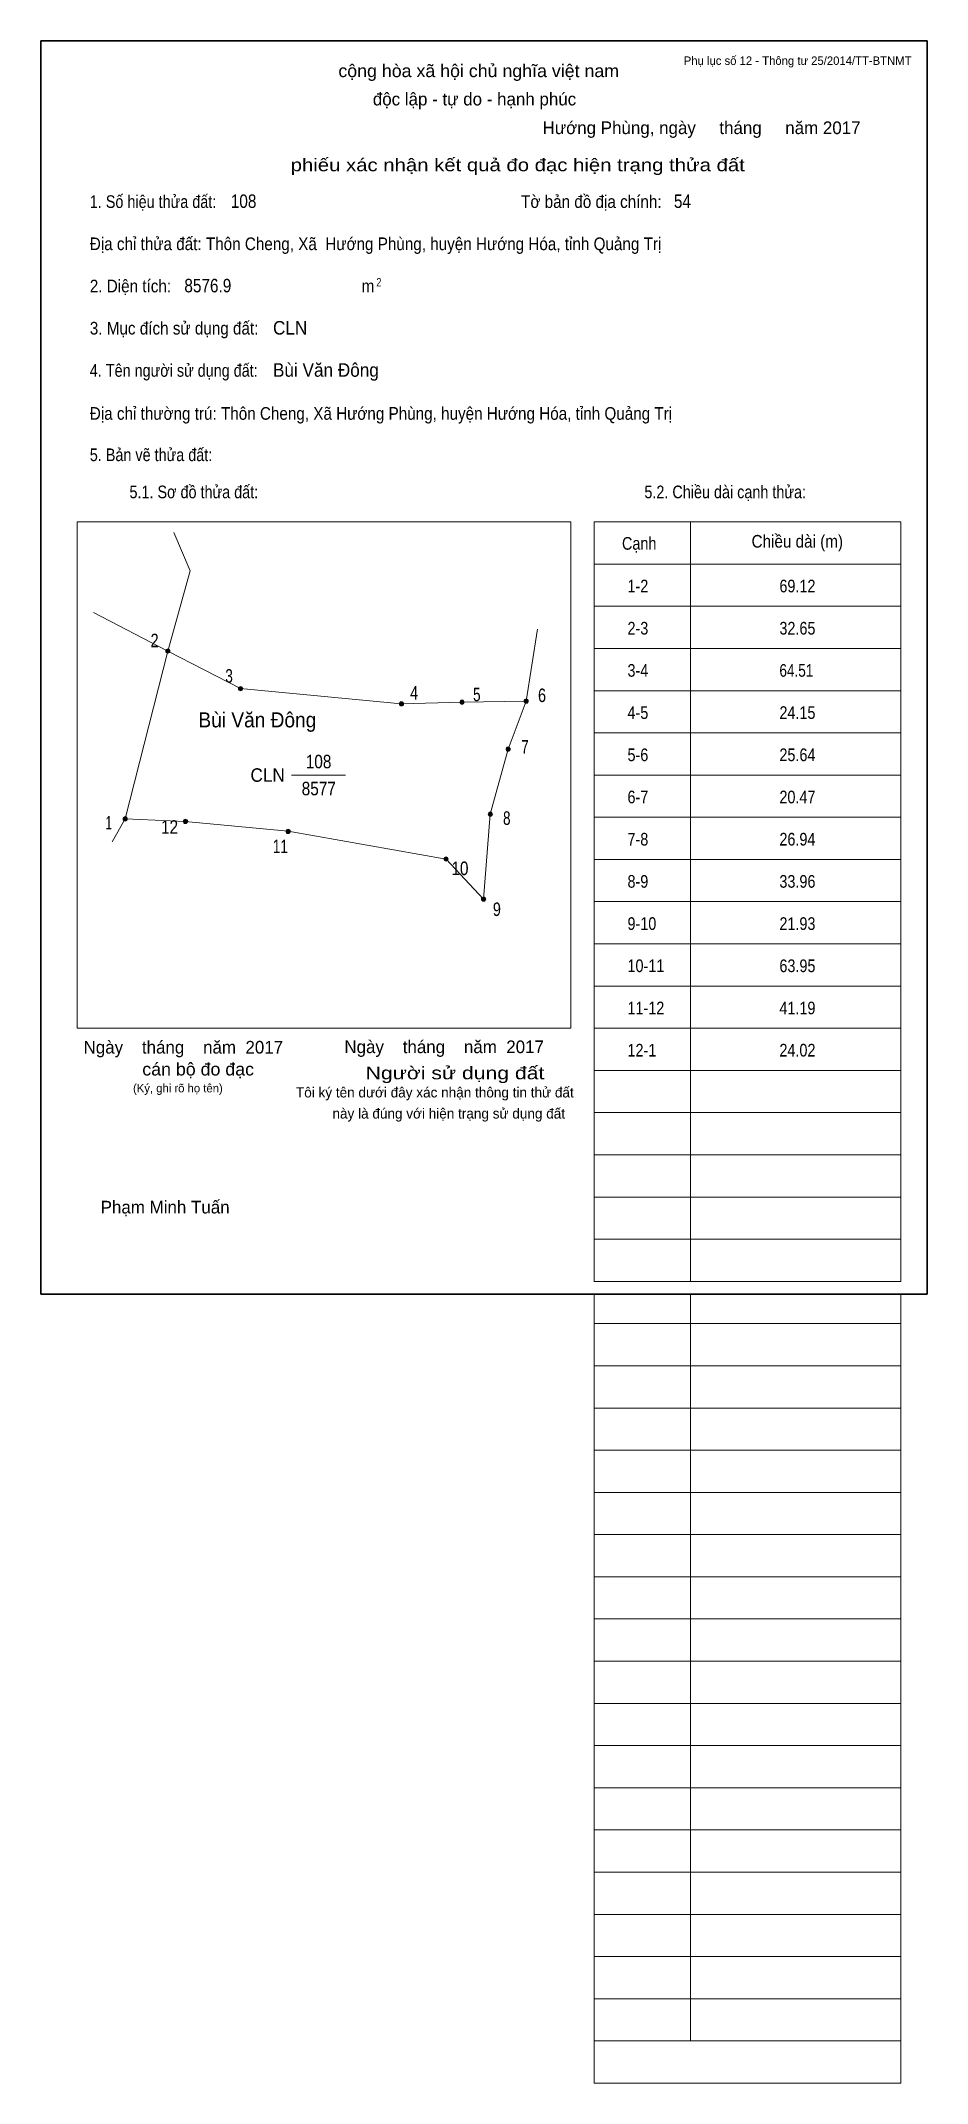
# Model space of a CAD drawing. Header units: centimetres. Extents: x 0 to 21, y -18.7 to 29.7.
import ezdxf
from ezdxf.enums import TextEntityAlignment as Align

# ---------------------------------------------------------------- set-up
doc = ezdxf.new("R2010")
doc.units = ezdxf.units.CM
doc.header["$LTSCALE"] = 0.12
for name, color, linetype in [('2', 7, 'Continuous'), ('30', 7, 'Continuous'), ('34', 7, 'Continuous')]:
    doc.layers.add(name, color=color, linetype=linetype)
for name, color, linetype, lineweight in [('32', 7, 'Continuous', 13), ('33', 7, 'Continuous', 13), ('6', 7, 'Continuous', 13), ('63', 7, 'Continuous', 13)]:
    doc.layers.add(name, color=color, linetype=linetype, lineweight=lineweight)

msp = doc.modelspace()

# ---------------------------------------------------------------- hatches: boundary and pattern name
at = {"layer": '32'}
for points in [[(3.0594, 15.2391, 1), (2.9594, 15.2391, 1)], [(4.7812, 14.3484, 1), (4.6812, 14.3484, 1)], [(8.5943, 13.9863, 1), (8.4943, 13.9863, 1)], [(10.0276, 14.0272, 1), (9.9276, 14.0272, 1)], [(11.55, 14.0516, 1), (11.45, 14.0516, 1)], [(11.1219, 12.9139, 1), (11.0219, 12.9139, 1)], [(2.05, 11.2609, 1), (1.95, 11.2609, 1)], [(3.475, 11.2016, 1), (3.375, 11.2016, 1)], [(10.7003, 11.3708, 1), (10.6003, 11.3708, 1)], [(5.9094, 10.9641, 1), (5.8094, 10.9641, 1)], [(9.65, 10.3109, 1), (9.55, 10.3109, 1)], [(10.5406, 9.3609, 1), (10.4406, 9.3609, 1)]]:
    msp.add_hatch(color=256, dxfattribs=at).paths.add_polyline_path(points)

# ---------------------------------------------------------------- linework, layer by layer
for centre in [(3.0094, 15.2391), (4.7312, 14.3484), (8.5443, 13.9863), (9.9776, 14.0272), (11.5, 14.0516), (11.0719, 12.9139), (2, 11.2609), (3.425, 11.2016), (10.6503, 11.3708), (5.8594, 10.9641), (9.6, 10.3109), (10.4906, 9.3609)]:
    msp.add_circle(centre, 0.05, dxfattribs=at)
at = {"layer": '33'}
msp.add_line((5.94, 12.3), (7.22, 12.3), dxfattribs=at)
at = {"layer": '6'}
for p, q in [((1.25, 16.15), (3.01, 15.24)), ((2, 11.26), (3.01, 15.24)), ((11.07, 12.91), (10.65, 11.37)), ((2, 11.26), (1.69, 10.72)), ((10.49, 9.36), (10.65, 11.37))]:
    msp.add_line(p, q, dxfattribs=at)
for points in [[(3.15, 18.05), (3.54, 17.14), (3.01, 15.24)], [(11.07, 12.91), (11.5, 14.05), (11.77, 15.76)], [(3.01, 15.24), (4.73, 14.35), (8.54, 13.99), (9.98, 14.03), (11.5, 14.05)], [(10.49, 9.36), (9.6, 10.31), (5.86, 10.97), (3.42, 11.2), (2, 11.26)]]:
    msp.add_lwpolyline(points, dxfattribs=at)
at = {"layer": '63'}
for p, q in [((0.86, 18.3), (12.56, 18.3)), ((0.86, 6.3), (0.86, 18.3)), ((12.56, 6.3), (12.56, 18.3)), ((13.11, 18.3), (20.38, 18.3)), ((13.11, 0.3), (13.11, 18.3)), ((15.39, 0.3), (15.39, 18.3)), ((20.38, 0.3), (20.38, 18.3)), ((13.11, 17.3), (20.38, 17.3)), ((13.11, 16.3), (20.38, 16.3)), ((13.11, 15.3), (20.38, 15.3)), ((13.11, 14.3), (20.38, 14.3)), ((13.11, 13.3), (20.38, 13.3)), ((13.11, 12.3), (20.38, 12.3)), ((13.11, 11.3), (20.38, 11.3)), ((13.11, 10.3), (20.38, 10.3)), ((13.11, 9.3), (20.38, 9.3)), ((13.11, 8.3), (20.38, 8.3)), ((13.11, 7.3), (20.38, 7.3)), ((0.86, 6.3), (12.56, 6.3)), ((13.11, 6.3), (20.38, 6.3)), ((13.11, 5.3), (20.38, 5.3)), ((13.11, 4.3), (20.38, 4.3)), ((13.11, 3.3), (20.38, 3.3)), ((13.11, 2.3), (20.38, 2.3)), ((13.11, 1.3), (20.38, 1.3)), ((13.11, 0.3), (20.38, 0.3)), ((13.11, -18.7), (13.11, 0)), ((15.39, -17.7), (15.39, 0)), ((20.38, -18.7), (20.38, 0)), ((13.11, -0.7), (20.38, -0.7)), ((13.11, -0.7), (20.38, -0.7)), ((13.11, -1.7), (20.38, -1.7)), ((13.11, -2.7), (20.38, -2.7)), ((13.11, -3.7), (20.38, -3.7)), ((13.11, -4.7), (20.38, -4.7)), ((13.11, -5.7), (20.38, -5.7)), ((13.11, -6.7), (20.38, -6.7)), ((13.11, -7.7), (20.38, -7.7)), ((13.11, -8.7), (20.38, -8.7)), ((13.11, -9.7), (20.38, -9.7)), ((13.11, -10.7), (20.38, -10.7)), ((13.11, -11.7), (20.38, -11.7)), ((13.11, -12.7), (20.38, -12.7)), ((13.11, -13.7), (20.38, -13.7)), ((13.11, -14.7), (20.38, -14.7)), ((13.11, -15.7), (20.38, -15.7)), ((13.11, -16.7), (20.38, -16.7)), ((13.11, -17.7), (20.38, -17.7)), ((13.11, -18.7), (20.38, -18.7))]:
    msp.add_line(p, q, dxfattribs=at)
at = {"layer": '63', "lineweight": 35}
msp.add_lwpolyline([(0, 0), (0, 29.7), (21, 29.7), (21, 0)], close=True, dxfattribs=at)

# ---------------------------------------------------------------- texts
at = {"layer": '2', "width": 0.95}
msp.add_text('Bùi Văn Đông', height=0.3562, dxfattribs=at).set_placement((5.13, 13.43), align=Align.CENTER)
at = {"layer": '30'}
for s, width, p in [('1-2', 0.85, (13.9, 16.63)), ('69.12', 0.85, (17.5, 16.63)), ('2-3', 0.85, (13.9, 15.63)), ('32.65', 0.85, (17.5, 15.63)), ('3-4', 0.85, (13.9, 14.63)), ('64.51', 0.8, (17.5, 14.63)), ('4-5', 0.85, (13.9, 13.63)), ('24.15', 0.85, (17.5, 13.63)), ('5-6', 0.85, (13.9, 12.63)), ('25.64', 0.85, (17.5, 12.63)), ('6-7', 0.85, (13.9, 11.63)), ('20.47', 0.85, (17.5, 11.63)), ('7-8', 0.85, (13.9, 10.63)), ('26.94', 0.85, (17.5, 10.63)), ('8-9', 0.85, (13.9, 9.63)), ('33.96', 0.85, (17.5, 9.63)), ('9-10', 0.85, (13.9, 8.63)), ('21.93', 0.85, (17.5, 8.63)), ('10-11', 0.85, (13.9, 7.63)), ('63.95', 0.85, (17.5, 7.63)), ('11-12', 0.85, (13.9, 6.63)), ('41.19', 0.85, (17.5, 6.63)), ('12-1', 0.85, (13.9, 5.63)), ('24.02', 0.85, (17.5, 5.63))]:
    msp.add_text(s, height=0.3, dxfattribs=dict(at, width=width)).set_placement(p)
at = {"layer": '32'}
for s, width, p in [('2', 0.8, (2.695, 15.33)), ('3', 0.75, (4.46, 14.49)), ('4', 0.8, (8.845, 14.09)), ('5', 0.75, (10.33, 14.05)), ('6', 0.8, (11.875, 14.03)), ('7', 0.75, (11.47, 12.81)), ('1', 0.65, (1.61, 11.01)), ('12', 0.85, (3.05, 10.91)), ('8', 0.75, (11.04, 11.12)), ('11', 0.75, (5.675, 10.45)), ('10', 0.85, (9.93, 9.93)), ('9', 0.8, (10.805, 8.96))]:
    msp.add_text(s, height=0.32, dxfattribs=dict(at, width=width)).set_placement(p, align=Align.CENTER)
at = {"layer": '33', "width": 0.85}
for s, p in [('108', (6.58, 12.46)), ('8577', (6.585, 11.82))]:
    msp.add_text(s, height=0.32, dxfattribs=at).set_placement(p, align=Align.CENTER)
at = {"layer": '33', "width": 0.95}
msp.add_text('CLN', height=0.32, dxfattribs=at).set_placement((5.78, 12.14), align=Align.RIGHT)
at = {"layer": '34'}
for s, width, p in [('108', 0.85, (4.5, 25.74)), ('54', 0.85, (15, 25.74)), ('8576.9', 0.85, (3.4, 23.74)), ('CLN', 0.95, (5.5, 22.74)), ('Bùi Văn Đông', 0.95, (5.5, 21.74))]:
    msp.add_text(s, height=0.32, dxfattribs=dict(at, width=width)).set_placement(p)
at = {"layer": '63', "width": 1.05}
msp.add_text('cộng hòa xã hội chủ nghĩa việt nam', height=0.3, dxfattribs=at).set_placement((10.375, 28.84), align=Align.CENTER)
at = {"layer": '63'}
for s, height, p in [('Phụ lục số 12 - Thông tư 25/2014/TT-BTNMT', 0.2, (20.63, 29.13)), ('Ngày    tháng    năm  2017', 0.3, (5.74, 5.7)), ('Ngày    tháng    năm  2017', 0.3, (11.92, 5.71)), ('(Ký, ghi rõ họ tên)', 0.2, (4.31, 4.78))]:
    msp.add_text(s, height=height, dxfattribs=at).set_placement(p, align=Align.RIGHT)
for s, height, p in [('độc lập - tự do - hạnh phúc', 0.3, (10.275, 28.17)), ('Hướng Phùng, ngày     tháng     năm 2017', 0.3, (15.655, 27.49)), ('Tôi ký tên dưới đây xác nhận thông tin thử đất', 0.24, (9.335, 4.66)), ('này là đúng với hiện trạng sử dụng đất', 0.24, (9.665, 4.16)), ('Phạm Minh Tuấn', 0.3, (2.945, 1.91))]:
    msp.add_text(s, height=height, dxfattribs=at).set_placement(p, align=Align.CENTER)
for s, width, p in [('phiếu xác nhận kết quả đo đạc hiện trạng thửa đất', 1.2, (16.68, 26.61)), ('cán bộ đo đạc', 1.05, (5.05, 5.18)), ('Người sử dụng đất', 1.25, (11.93, 5.09))]:
    msp.add_text(s, height=0.3, dxfattribs=dict(at, width=width)).set_placement(p, align=Align.RIGHT)
for s, height, width, p in [('1. Số hiệu thửa đất:', 0.3, 0.85, (1.16, 25.74)), ('Tờ bản đồ địa chính:', 0.3, 0.9, (11.38, 25.74)), ('Địa chỉ thửa đất: Thôn Cheng, Xã  Hướng Phùng, huyện Hướng Hóa, tỉnh Quảng Trị', 0.3, 0.9, (1.16, 24.74)), ('2. Diện tích:', 0.3, 0.9, (1.16, 23.74)), ('m', 0.3, 0.9, (7.6, 23.74)), ('2', 0.2, 0.8, (7.95, 23.88)), ('3. Mục đích sử dụng đất:', 0.3, 0.9, (1.16, 22.74)), ('4. Tên người sử dụng đất:', 0.3, 0.85, (1.16, 21.74)), ('Địa chỉ thường trú: Thôn Cheng, Xã Hướng Phùng, huyện Hướng Hóa, tỉnh Quảng Trị', 0.3, 0.9, (1.16, 20.72)), ('5. Bản vẽ thửa đất:', 0.3, 0.85, (1.16, 19.74)), ('5.1. Sơ đồ thửa đất:', 0.3, 0.85, (2.1, 18.86)), ('5.2. Chiều dài cạnh thửa:', 0.3, 0.85, (14.3, 18.86)), ('Cạnh', 0.3, 0.85, (13.77, 17.64)), ('Chiều dài (m)', 0.3, 0.9, (16.84, 17.69))]:
    msp.add_text(s, height=height, dxfattribs=dict(at, width=width)).set_placement(p)

doc.saveas('drawing.dxf')
